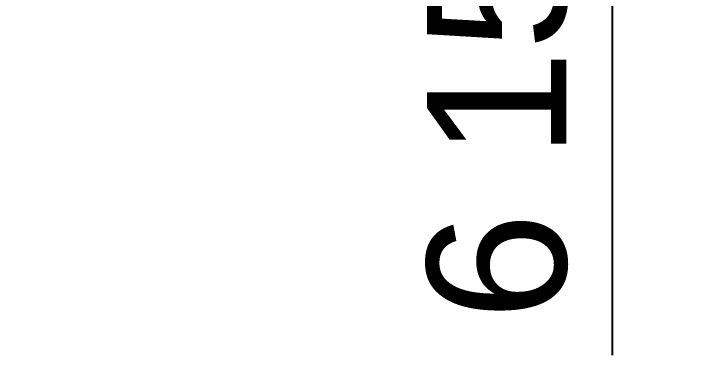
# Model space of a CAD drawing. Header units: inches. Extents: x -13 to 609, y -6 to 131.
# Drawn here: x 16.96 to 25.03, y 116.8 to 120.79 of the extents above; entities that cross this region are included whole.
import ezdxf

# ---------------------------------------------------------------- set-up
doc = ezdxf.new("R2010")
doc.units = ezdxf.units.IN
doc.header["$PDSIZE"] = -1
doc.layers.add('ZANO_W', color=1, linetype='Continuous', lineweight=0)
doc.styles.add('Arial', font='arial.ttf')
doc.styles.get("Standard").update_dxf_attribs({"font": 'ARIALUNI.TTF'})
doc.dimstyles.new('amerykanie', dxfattribs={"dimtxt": 50, "dimasz": 50, "dimexe": 0.5, "dimexo": 0.5, "dimgap": 1, "dimtad": 1, "dimdec": 0, "dimzin": 0, "dimlunit": 5, "dimtxsty": 'Standard', "dimcen": 0.09, "dimclrd": 1, "dimclre": 1, "dimclrt": 1, "dimazin": 0, "dimtfac": 1, "dimtdec": 0, "dimtmove": 0, "dimatfit": 3, "dimfxl": 1, "dimtzin": 0, "dimarcsym": 1})

# ---------------------------------------------------------------- blocks, each defined once
blk = doc.blocks.new('*D448')
at = {"layer": 'Defpoints', "color": 0}
for p in [(9.0854, 129.6213), (19.0073, 129.6213), (9.0854, 122.6528)]:
    blk.add_point(p, dxfattribs=at)
at = {"layer": 'ZANO_W', "color": 1, "lineweight": -2}
for p, q in [((9.5854, 129.6213), (19.5073, 129.6213)), ((19.0073, 123.6528), (19.0073, 128.6213)), ((23.9508, 125.1875), (19.0073, 126.137)), ((23.9508, 116.803), (23.9508, 125.1875)), ((9.5854, 122.6528), (19.5073, 122.6528))]:
    blk.add_line(p, q, dxfattribs=at)
at = {"layer": 'ZANO_W', "color": 1}
for points in [[(19.1739, 128.6213), (18.8406, 128.6213), (19.0073, 129.6213)], [(18.8406, 123.6528), (19.1739, 123.6528), (19.0073, 122.6528)]]:
    blk.add_solid(points, dxfattribs=at)
at = {"layer": 'ZANO_W', "color": 1, "insert": (22.6105, 120.9953), "char_height": 1.625, "attachment_point": 5, "rotation": 90, "style": 'Arial'}
blk.add_mtext('6 15/16', dxfattribs=at)

msp = doc.modelspace()

# ---------------------------------------------------------------- dimensions: what is measured, and where the dimension line sits
at = {"layer": 'ZANO_W'}
dim = msp.add_linear_dim(base=(19.00726, 129.62127), p1=(9.08539, 122.65277), p2=(9.08539, 129.62127), angle=90, dimstyle='amerykanie', override={"dimtxt": 1.625, "dimasz": 1, "dimgap": 0.5, "dimdec": 4, "dimtxsty": 'Arial', "dimaunit": 1, "dimadec": 1, "dimtdec": 4, "dimtmove": 1, "dimfrac": 2}, dxfattribs=at)
dim.commit()
dim.dimension.update_dxf_attribs({"geometry": '*D448', "text_midpoint": (23.95075, 124.68753), "dimtype": 160})

doc.saveas('drawing.dxf')
